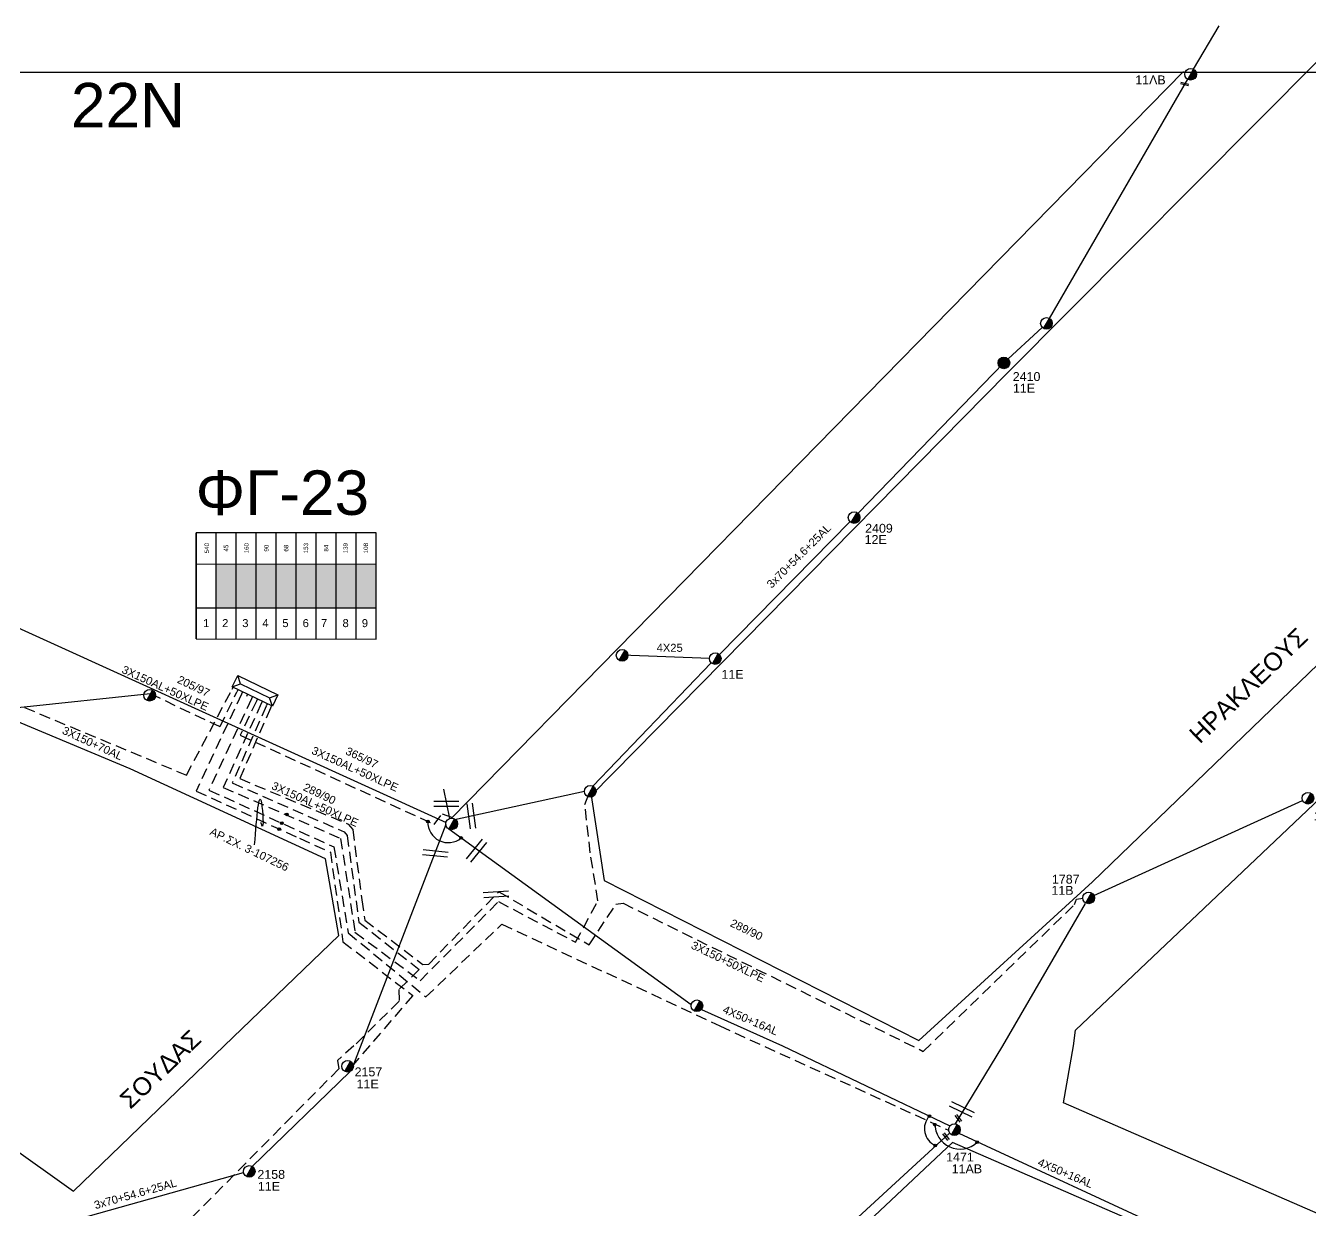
# Model space of a CAD drawing. Header units: millimetres. Extents: x -2238 to -1136, y 747 to 1272.
# Drawn here: x -2006.1 to -1857.8, y 1125.1 to 1261.8 of the extents above; entities that cross this region are included whole.
import ezdxf
from ezdxf.enums import TextEntityAlignment as Align

# ---------------------------------------------------------------- set-up
doc = ezdxf.new("R2010")
doc.units = ezdxf.units.MM
doc.linetypes.add('DASHED', pattern=[19.05, 12.7, -6.35])
for name, color, linetype in [('Ασφαλειοκιβώτια Χ.Τ 9 αναχωρήσεων', 7, 'Continuous'), ('Γέφυρες Εναέριου Δικτύου', 7, 'Continuous'), ('Γυμνά εναέρια ΧΤ και ΦΟΠ (3Φ)   4x50+16AL', 7, 'Continuous'), ('Εναέρια παροχή ΧΤ 4x25', 7, 'SYN_LINE'), ('Επιγραφές - Σχήματα', 7, 'Continuous'), ('Καλώδια ΧΤ   3x150+50AL XLPE', 7, 'DASHED'), ('Καλώδια ΧΤ   3x150AL+50XLPE', 7, 'DASHED'), ('Μηχανική τομή', 7, 'Continuous'), ('Στύλος Ξύλινος', 7, 'Continuous'), ('Στύλος Ξύλινος @ 1', 7, 'Continuous'), ('Στύλος ΦΜ', 7, 'Continuous'), ('Στύλος ΦΜ @ 1', 7, 'Continuous'), ('Συνδέσεις', 7, 'Continuous'), ('Συνεστραμμένα ΧΤ   3x70+54.6+25 AL', 7, 'SYN_LINE'), ('Τομή', 7, 'Continuous'), ('Υποσταθμός πόλεως', 7, 'Continuous'), ('Υπόβαθρο ΔΕΗ', 7, 'Continuous'), ('Υπόγεια καλώδια Δικτύου ΧΤ και Παρ. ΧΤ - 3X150+70 AL', 7, 'DASHED')]:
    doc.layers.add(name, color=color, linetype=linetype)
doc.styles.get("Standard").update_dxf_attribs({"font": 'ARIAL.TTF'})
doc.linetypes.add('SYN_LINE', pattern='A,0.5,-0.0001,["/\\/\\/\\/",Standard,S=0.1,R=0,X=0,Y=-0.05],-0.25', length=0.7501)

# ---------------------------------------------------------------- blocks, each defined once
blk = doc.blocks.new('ΑΣΦΑΛΕΙΟΚΙΒΩΤΙΟ ΥΠΟΣΤΑΘΜΟΥ 9 ΑΝΑΧΩΡΗΣΕΩΝ')
at = {"layer": 'Ασφαλειοκιβώτια Χ.Τ 9 αναχωρήσεων', "ltscale": 40}
for p, q in [((-23.8, 40.36), (24.02, 40.36)), ((-9.72, 40.36), (-9.72, -40.64)), ((9.94, 40.36), (9.94, -40.64)), ((-23.8, 31.36), (24.02, 31.36)), ((-23.8, 22.36), (24.02, 22.36)), ((-23.8, 13.36), (24.02, 13.36)), ((-23.8, 4.36), (24.02, 4.36)), ((-23.8, -4.64), (24.02, -4.64)), ((-23.8, -13.64), (24.02, -13.64)), ((-23.8, -22.64), (24.02, -22.64)), ((-23.8, -31.64), (24.02, -31.64))]:
    blk.add_line(p, q, dxfattribs=at)
at = {"layer": 'Ασφαλειοκιβώτια Χ.Τ 9 αναχωρήσεων'}
blk.add_lwpolyline([(-23.8, -40.64), (24.02, -40.64), (24.02, 40.36), (-23.8, 40.36)], close=True, dxfattribs=at)
for s, p in [('1', (-18.45, 37.24)), ('2', (-18.45, 28.67)), ('3', (-18.45, 19.6)), ('4', (-18.45, 10.58)), ('5', (-18.45, 1.57)), ('6', (-18.45, -7.57)), ('7', (-18.45, -15.81)), ('8', (-18.45, -25.5)), ('9', (-18.45, -34.19))]:
    blk.add_text(s, height=3.6, rotation=270, dxfattribs=at).set_placement(p)
at = {"layer": 'Ασφαλειοκιβώτια Χ.Τ 9 αναχωρήσεων', "ltscale": 40}
for tag, height, p in [('ΟΝΟΜΑ', 5, (-0.16, 44.31)), ('ΚΕΙΜΕΝΟ 1', 2, (17.06, 35.59)), ('ΚΕΙΜΕΝΟ 2', 2, (17.06, 26.88)), ('ΚΕΙΜΕΝΟ 3', 2, (17.06, 17.69)), ('ΚΕΙΜΕΝΟ 4', 2, (17.06, 8.71)), ('ΚΕΙΜΕΝΟ 5', 2, (17.06, -0.13)), ('ΚΕΙΜΕΝΟ 6', 2, (17.06, -9.05)), ('ΚΕΙΜΕΝΟ 7', 2, (17.06, -18.13)), ('ΚΕΙΜΕΝΟ 8', 2, (17.06, -26.85)), ('ΚΕΙΜΕΝΟ 9', 2, (17.06, -35.99)), ('ΣΧ', 2, (-0.1, -42.64))]:
    blk.add_attdef(tag, text='', height=height, dxfattribs=at).set_placement(p, align=Align.MIDDLE_CENTER)
blk = doc.blocks.new('ΥΠΑΡΧΩΝ ΤΣΙΜΕΝΤΕΝΙΟΣ ΣΤΥΛΟΣ')
at = {"layer": 'Στύλος ΦΜ'}
blk.add_hatch(color=256, dxfattribs=at).paths.add_polyline_path([(-1.29, -2.28, 0.574793), (2.62, 0, 0.268822), (1.3, 2.27)])
blk.add_line((-1.29, -2.28), (1.3, 2.27), dxfattribs=at)
blk.add_circle((0, 0), 2.62, dxfattribs=at)
at = {"layer": 'Στύλος ΦΜ', "flags": 4}
for tag, p in [('ΑΡΙΘΜΟΣ', (-4.68, 8.05)), ('ΤΥΠΟΣ', (-4.91, 3.03))]:
    blk.add_attdef(tag, p, '', height=4, dxfattribs=at)
blk = doc.blocks.new('ΤΟΜΗ')
at = {"layer": 'Τομή', "ltscale": 40}
for p, q in [((-5.68, 0), (5.68, 0)), ((5.68, -2.33), (-5.68, -2.33))]:
    blk.add_line(p, q, dxfattribs=at)
blk = doc.blocks.new('ΥΠΑΡΧΩΝ ΞΥΛΙΝΟΣ ΣΤΥΛΟΣ')
at = {"layer": 'Στύλος Ξύλινος'}
h = blk.add_hatch(color=256, dxfattribs=at)
h.paths.add_polyline_path([(-2.62, 0, 0.270008), (-1.29, -2.28), (1.3, 2.27, 0.576266)])
h.paths.add_polyline_path([(-1.29, -2.28, 0.574793), (2.62, 0, 0.268822), (1.3, 2.27)])
blk.add_line((-1.29, -2.28), (1.3, 2.27), dxfattribs=at)
blk.add_circle((0, 0), 2.62, dxfattribs=at)
at = {"layer": 'Στύλος Ξύλινος', "flags": 4}
for tag, p in [('ΑΡΙΘΜΟΣ', (-4.91, 8.6)), ('ΤΥΠΟΣ', (-4.85, 3.39))]:
    blk.add_attdef(tag, p, '', height=4, dxfattribs=at)
blk = doc.blocks.new('ΜΗΧΑΝΙΚΗ ΤΟΜΗ')
at = {"layer": 'Μηχανική τομή', "ltscale": 40}
for p, q in [((-1.89, 0.78), (1.89, 0.78)), ((1.89, 0), (-1.89, 0))]:
    blk.add_line(p, q, dxfattribs=at)
blk = doc.blocks.new('ΥΠΟΣΤΑΘΜΟΣ ΠΟΛΕΩΣ 9 ΑΝΑΧΩΡΗΣΕΩΝ')
at = {"layer": 'Υποσταθμός πόλεως', "ltscale": 40}
for p, q in [((-9.63, -2.82), (-9.63, -4)), ((-7.12, -2.82), (-7.12, -4)), ((-4.84, -2.82), (-4.84, -4)), ((-2.36, -2.82), (-2.36, -4)), ((0.09, -2.82), (0.09, -4)), ((2.55, -2.82), (2.55, -4)), ((5.02, -2.82), (5.02, -4)), ((7.48, -2.82), (7.48, -4)), ((9.61, -2.82), (9.61, -4))]:
    blk.add_line(p, q, dxfattribs=at)
blk.add_lwpolyline([(-10.02, 2.82), (10.02, 2.82), (10.02, -2.82), (-10.02, -2.82)], close=True, dxfattribs=at)
for points in [[(-7.21, 0), (-10.02, 2.82)], [(-10.02, -2.82), (-7.21, 0)], [(-7.21, 0), (7.21, 0)], [(7.21, 0), (10.02, 2.82)], [(10.02, -2.82), (7.21, 0)]]:
    blk.add_lwpolyline(points, dxfattribs=at)
at = {"layer": 'Υποσταθμός πόλεως', "linetype": 'SYN_LINE', "ltscale": 40, "flags": 1}
for tag, p in [('ΜΕΤΑΣΧΗΜΑΤΙΣΜΟΣ', (10.79, 1.71)), ('ΙΣΧΥΣ', (10.77, -1.08)), ('ΑΡΙΘΜΟΣ', (10.89, -3.8))]:
    blk.add_attdef(tag, p, '', height=1.8, dxfattribs=at)
blk = doc.blocks.new('_ΣΥΝΔΕΣΗ')
at = {"layer": 'Συνδέσεις', "linetype": 'SYN_LINE', "ltscale": 40}
blk.add_hatch(color=256, dxfattribs=at).paths.add_polyline_path([(0.5, -0.01, 1), (-0.5, -0.01, 1)])
at = {"layer": 'Συνδέσεις'}
blk.add_circle((0, -0.01), 0.5, dxfattribs=at)

msp = doc.modelspace()

# ---------------------------------------------------------------- hatches: boundary and pattern name
at = {"layer": 'Ασφαλειοκιβώτια Χ.Τ 9 αναχωρήσεων', "ltscale": 0.1}
for color, points in [(30, [(-1981.84, 1199.66), (-1984.15, 1199.66), (-1984.15, 1194.62), (-1981.84, 1194.62)]), (5, [(-1979.53, 1199.66), (-1981.84, 1199.66), (-1981.84, 1194.62), (-1979.53, 1194.62)]), (27, [(-1977.22, 1199.66), (-1979.53, 1199.66), (-1979.53, 1194.62), (-1977.22, 1194.62)]), (1, [(-1974.91, 1199.66), (-1977.22, 1199.66), (-1977.22, 1194.62), (-1974.91, 1194.62)]), (2, [(-1972.6, 1199.66), (-1974.91, 1199.66), (-1974.91, 1194.62), (-1972.6, 1194.62)]), (173, [(-1970.29, 1199.66), (-1972.6, 1199.66), (-1972.6, 1194.62), (-1970.29, 1194.62)]), (87, [(-1967.98, 1199.66), (-1970.29, 1199.66), (-1970.29, 1194.62), (-1967.99, 1194.62)]), (6, [(-1965.68, 1199.66), (-1967.98, 1199.66), (-1967.99, 1194.62), (-1965.68, 1194.62)])]:
    msp.add_hatch(color=color, dxfattribs=at).paths.add_polyline_path(points)

# ---------------------------------------------------------------- linework, layer by layer
at = {"layer": 'Γέφυρες Εναέριου Δικτύου', "ltscale": 0.1}
for points in [[(-1901.82, 1135.93, 0.516235), (-1901.13, 1132.55, 0.8069)], [(-1901.18, 1135.11, 0.666377), (-1896.29, 1132.92, -1.984142)]]:
    msp.add_lwpolyline(points, format="xyb", dxfattribs=at)
msp.add_arc((-1957.35, 1169.86), 2.36, 178.0038, 309.4699, dxfattribs=at)
at = {"layer": 'Γυμνά εναέρια ΧΤ και ΦΟΠ (3Φ)   4x50+16AL', "color": 6, "ltscale": 0.1}
for points in [[(-1882.83, 1161.4), (-1858.73, 1172.35)], [(-1898.82, 1135.03), (-1893.35, 1144.03), (-1883.81, 1160.48)]]:
    msp.add_lwpolyline(points, dxfattribs=at)
at = {"layer": 'Γυμνά εναέρια ΧΤ και ΦΟΠ (3Φ)   4x50+16AL', "color": 27, "ltscale": 0.1}
msp.add_lwpolyline([(-1957.63, 1169.6), (-1968.29, 1141.89)], dxfattribs=at)
at = {"layer": 'Γυμνά εναέρια ΧΤ και ΦΟΠ (3Φ)   4x50+16AL', "color": 30, "ltscale": 0.1}
for points in [[(-1957.29, 1169.08), (-1929.3, 1148.81)], [(-1928.13, 1148.23), (-1918.76, 1144.03), (-1899.44, 1134.8)], [(-1927.3, 1108.4), (-1899.48, 1133.98)]]:
    msp.add_lwpolyline(points, dxfattribs=at)
at = {"layer": 'Γυμνά εναέρια ΧΤ και ΦΟΠ (3Φ)   4x50+16AL', "color": 5, "ltscale": 0.1}
msp.add_lwpolyline([(-1898.4, 1133.96), (-1872.66, 1122.06)], dxfattribs=at)
at = {"layer": 'Εναέρια παροχή ΧΤ 4x25', "color": 1, "linetype": 'Continuous', "ltscale": 0.1}
msp.add_lwpolyline([(-1927.21, 1188.77), (-1937.28, 1189.12)], dxfattribs=at)
at = {"layer": 'Επιγραφές - Σχήματα', "ltscale": 0.1}
msp.add_lwpolyline([(-1243.78, 1256.38), (-2237.36, 1256.38), (-2237.36, 756.99), (-1243.78, 756.99)], close=True, dxfattribs=at)
at = {"layer": 'Επιγραφές - Σχήματα'}
msp.add_lwpolyline([(-1957.89, 1173.68), (-1957.21, 1170.27)], dxfattribs=at)
at = {"layer": 'Επιγραφές - Σχήματα', "ltscale": 20}
msp.add_spline([(-1979.7, 1167.26), (-1978.91, 1172.07), (-1978.86, 1169.5), (-1978.98, 1169.84)], degree=3, dxfattribs=at)
at = {"layer": 'Καλώδια ΧΤ   3x150AL+50XLPE', "color": 2, "linetype": 'DASHED', "ltscale": 0.1}
msp.add_lwpolyline([(-1991.77, 1184.7), (-1983.69, 1180.89), (-1981.74, 1184.89)], dxfattribs=at)
at = {"layer": 'Καλώδια ΧΤ   3x150AL+50XLPE', "color": 173, "linetype": 'DASHED', "ltscale": 0.1}
msp.add_lwpolyline([(-1978.36, 1183.27), (-1982.28, 1174.39), (-1969.37, 1168.74), (-1969.02, 1168.33), (-1967.66, 1158.33), (-1960.7, 1152.84), (-1963.06, 1150.55), (-1963.03, 1149.19), (-1968.24, 1144.03), (-1970.14, 1142.37), (-1969.99, 1141.39), (-1997.92, 1113.1)], dxfattribs=at)
at = {"layer": 'Καλώδια ΧΤ   3x150AL+50XLPE', "color": 27, "linetype": 'DASHED', "ltscale": 0.1}
msp.add_lwpolyline([(-1981.21, 1184.64), (-1986.45, 1173.46), (-1974.52, 1168), (-1970.96, 1166.42), (-1969.51, 1156.05), (-1961.45, 1149.86), (-1968.32, 1141.87)], dxfattribs=at)
at = {"layer": 'Καλώδια ΧΤ   3x150AL+50XLPE', "color": 5, "linetype": 'DASHED', "ltscale": 0.1}
msp.add_lwpolyline([(-1980.07, 1184.09), (-1984.97, 1173.56), (-1970.55, 1167), (-1968.91, 1157.1), (-1959.93, 1149.69), (-1951.17, 1158.1), (-1926, 1146.34), (-1899.59, 1134.3)], dxfattribs=at)
at = {"layer": 'Καλώδια ΧΤ   3x150AL+50XLPE', "color": 1, "linetype": 'DASHED', "ltscale": 0.1}
msp.add_lwpolyline([(-1978.93, 1183.55), (-1983.33, 1173.88), (-1969.78, 1167.99), (-1968.12, 1157.17), (-1960.6, 1151.57), (-1951.54, 1160.7), (-1942.66, 1156), (-1940.07, 1160.8), (-1940.96, 1166.32), (-1941.58, 1171.9), (-1941.11, 1173.17)], dxfattribs=at)
at = {"layer": 'Καλώδια ΧΤ   3x150AL+50XLPE', "color": 30, "linetype": 'DASHED', "ltscale": 0.1}
msp.add_lwpolyline([(-1979.5, 1183.82), (-1981.37, 1179.91), (-1958.99, 1169.61), (-1958.07, 1170.83), (-1956.88, 1170.42)], dxfattribs=at)
at = {"layer": 'Καλώδια ΧΤ   3x150AL+50XLPE', "color": 6, "linetype": 'DASHED', "ltscale": 0.1}
msp.add_lwpolyline([(-1977.87, 1183.04), (-1981.42, 1174.89), (-1968.9, 1169.64), (-1968.38, 1169.01), (-1967.33, 1160.89), (-1966.98, 1158.55), (-1960.28, 1153.44), (-1959.61, 1153.49), (-1951.51, 1161.84), (-1941.1, 1155.7), (-1937.99, 1160.39), (-1937.17, 1160.5), (-1902.52, 1143.41), (-1885.07, 1160.36), (-1884.83, 1160.98), (-1884.11, 1161.11)], dxfattribs=at)
at = {"layer": 'Συνεστραμμένα ΧΤ   3x70+54.6+25 AL', "color": 1, "linetype": 'Continuous', "ltscale": 0.1}
msp.add_lwpolyline([(-1871.32, 1256.76), (-1868.37, 1261.79)], dxfattribs=at)
at = {"layer": 'Συνεστραμμένα ΧΤ   3x70+54.6+25 AL', "color": 1, "linetype": 'SYN_LINE', "ltscale": 10}
for points in [[(-1887.96, 1228.01), (-1871.99, 1255.6)], [(-1910.04, 1205.51), (-1893.22, 1222.87), (-1888.79, 1226.97)], [(-1926.06, 1189.22), (-1910.97, 1204.55)], [(-1940.68, 1174.03), (-1927, 1188.26)], [(-1956.62, 1170.17), (-1941.63, 1173.44)]]:
    msp.add_lwpolyline(points, dxfattribs=at)
at = {"layer": 'Συνεστραμμένα ΧΤ   3x70+54.6+25 AL', "color": 2, "linetype": 'SYN_LINE', "ltscale": 10}
msp.add_lwpolyline([(-2007.04, 1183.09), (-1991.77, 1184.7)], dxfattribs=at)
at = {"layer": 'Συνεστραμμένα ΧΤ   3x70+54.6+25 AL', "color": 27, "linetype": 'SYN_LINE', "ltscale": 10}
for points in [[(-1979.98, 1130.14), (-1968.71, 1141.06)], [(-2006.03, 1122.4), (-1980.98, 1129.44)]]:
    msp.add_lwpolyline(points, dxfattribs=at)
at = {"layer": 'Υπόβαθρο ΔΕΗ', "ltscale": 0.1}
for points in [[(-2019.13, 1259.09), (-2022.06, 1199.16), (-1957.61, 1169.82)], [(-1856.77, 1257.91), (-1892.85, 1221.67), (-1940.86, 1172.96), (-1939.36, 1163.13), (-1903.02, 1144.65), (-1883, 1162.98), (-1784.14, 1258.32)], [(-1956.96, 1170.34), (-1872.49, 1256.49)], [(-1899.13, 1132.9), (-1958.44, 1077.14), (-1931.39, 1043.87), (-1864.45, 1110.62), (-1866.11, 1118.51), (-1899.13, 1132.9)]]:
    msp.add_lwpolyline(points, dxfattribs=at)
for points in [[(-1829.77, 1143.96), (-1851.54, 1122.33), (-1851.54, 1122.33), (-1886.34, 1137.48), (-1885.2, 1144.03), (-1884.96, 1145.84), (-1775.75, 1249.37), (-1754.77, 1242.45), (-1743.31, 1229.73)], [(-1983.21, 1144.03), (-1970, 1156.77), (-1971.52, 1165.65), (-1994.07, 1176.02), (-2024.23, 1188.63), (-2038.62, 1154.51), (-2024.16, 1144.03), (-2000.59, 1127.28)]]:
    msp.add_lwpolyline(points, close=True, dxfattribs=at)
at = {"layer": 'Υπόγεια καλώδια Δικτύου ΧΤ και Παρ. ΧΤ - 3X150+70 AL', "color": 87, "linetype": 'DASHED', "ltscale": 0.1}
msp.add_lwpolyline([(-2024.31, 1190.13), (-2023.86, 1190.45), (-1987.57, 1175.29), (-1982.32, 1185.17)], dxfattribs=at)

# ---------------------------------------------------------------- block references
at = {"layer": 'Ασφαλειοκιβώτια Χ.Τ 9 αναχωρήσεων', "ltscale": 0.1}
ref = msp.add_blockref('ΑΣΦΑΛΕΙΟΚΙΒΩΤΙΟ ΥΠΟΣΤΑΘΜΟΥ 9 ΑΝΑΧΩΡΗΣΕΩΝ', (-1976.1, 1197.11), dxfattribs=dict(at, xscale=0.2565857821764941, yscale=0.2565857821764941, zscale=0.2565857821764941, rotation=89.99427180226645))
ref.add_attrib('ΚΕΙΜΕΝΟ 2', '45', dxfattribs={"ltscale": 40, "height": 0.513, "rotation": 89.9943}).set_placement((-1983, 1201.49), align=Align.MIDDLE_CENTER)
ref.add_attrib('ΚΕΙΜΕΝΟ 1', '540', dxfattribs={"ltscale": 40, "height": 0.513, "rotation": 89.9943}).set_placement((-1985.23, 1201.49), align=Align.MIDDLE_CENTER)
ref.add_attrib('ΚΕΙΜΕΝΟ 3', '160', dxfattribs={"ltscale": 40, "height": 0.513, "rotation": 89.9943}).set_placement((-1980.64, 1201.49), align=Align.MIDDLE_CENTER)
ref.add_attrib('ΚΕΙΜΕΝΟ 4', '90', dxfattribs={"ltscale": 40, "height": 0.513, "rotation": 89.9943}).set_placement((-1978.34, 1201.49), align=Align.MIDDLE_CENTER)
ref.add_attrib('ΚΕΙΜΕΝΟ 5', '68', dxfattribs={"ltscale": 40, "height": 0.513, "rotation": 89.9943}).set_placement((-1976.07, 1201.49), align=Align.MIDDLE_CENTER)
ref.add_attrib('ΚΕΙΜΕΝΟ 6', '153', dxfattribs={"ltscale": 40, "height": 0.513, "rotation": 89.9943}).set_placement((-1973.78, 1201.49), align=Align.MIDDLE_CENTER)
ref.add_attrib('ΚΕΙΜΕΝΟ 7', '84', dxfattribs={"ltscale": 40, "height": 0.513, "rotation": 89.9943}).set_placement((-1971.45, 1201.49), align=Align.MIDDLE_CENTER)
ref.add_attrib('ΚΕΙΜΕΝΟ 8', '139', dxfattribs={"ltscale": 40, "height": 0.513, "rotation": 89.9943}).set_placement((-1969.21, 1201.49), align=Align.MIDDLE_CENTER)
ref.add_attrib('ΚΕΙΜΕΝΟ 9', '108', dxfattribs={"ltscale": 40, "height": 0.513, "rotation": 89.9943}).set_placement((-1966.87, 1201.49), align=Align.MIDDLE_CENTER)
at = {"layer": 'Μηχανική τομή', "ltscale": 0.1}
for p, xscale, yscale, zscale, rotation in [((-1872.37, 1254.96), 0.2565857821765264, 0.2565857821765264, 0.2565857821765264, 345.0784351738093), ((-1898.39, 1135.73), 0.2565857821765261, 0.2565857821765261, 0.2565857821765261, 126.3223586532413), ((-1899.82, 1133.62), 0.2565857821765261, 0.2565857821765261, 0.2565857821765261, 126.3223586532413)]:
    msp.add_blockref('ΜΗΧΑΝΙΚΗ ΤΟΜΗ', p, dxfattribs=dict(at, xscale=xscale, yscale=yscale, zscale=zscale, rotation=rotation))
at = {"layer": 'Στύλος Ξύλινος @ 1', "ltscale": 0.1}
ref = msp.add_blockref('ΥΠΑΡΧΩΝ ΞΥΛΙΝΟΣ ΣΤΥΛΟΣ', (-1893.22, 1222.87), dxfattribs=dict(at, xscale=0.2565857821764941, yscale=0.2565857821764941, zscale=0.2565857821764941))
ref.add_attrib('ΤΥΠΟΣ', '11E', (-1892.17, 1219.44), dxfattribs={"layer": 'Στύλος Ξύλινος', "height": 1.026, "flags": 4})
ref.add_attrib('ΑΡΙΘΜΟΣ', '2410', (-1892.19, 1220.78), dxfattribs={"layer": 'Στύλος Ξύλινος', "height": 1.026, "flags": 4})
at = {"layer": 'Στύλος ΦΜ @ 1', "ltscale": 0.1}
ref = msp.add_blockref('ΥΠΑΡΧΩΝ ΤΣΙΜΕΝΤΕΝΙΟΣ ΣΤΥΛΟΣ', (-1871.66, 1256.18), dxfattribs=dict(at, xscale=0.2565857821764941, yscale=0.2565857821764941, zscale=0.2565857821764941))
ref.add_attrib('ΤΥΠΟΣ', '11ΛB', (-1878.05, 1255.02), dxfattribs={"layer": 'Στύλος ΦΜ', "height": 1.026, "flags": 4})
at = {"layer": 'Στύλος ΦΜ @ 1', "ltscale": 0.1, "xscale": 0.2565857821764941, "yscale": 0.2565857821764941, "zscale": 0.2565857821764941}
for p in [(-1888.3, 1227.43), (-1937.28, 1189.12), (-1991.82, 1184.51), (-1940.96, 1173.42), (-1956.96, 1169.66), (-1928.65, 1148.67)]:
    msp.add_blockref('ΥΠΑΡΧΩΝ ΤΣΙΜΕΝΤΕΝΙΟΣ ΣΤΥΛΟΣ', p, dxfattribs=at)
at = {"layer": 'Στύλος ΦΜ @ 1', "ltscale": 0.1}
ref = msp.add_blockref('ΥΠΑΡΧΩΝ ΤΣΙΜΕΝΤΕΝΙΟΣ ΣΤΥΛΟΣ', (-1910.5, 1205.02), dxfattribs=dict(at, xscale=0.2565857821764941, yscale=0.2565857821764941, zscale=0.2565857821764941))
ref.add_attrib('ΤΥΠΟΣ', '12E', (-1909.29, 1201.98), dxfattribs={"layer": 'Στύλος ΦΜ', "height": 1.026, "flags": 4})
ref.add_attrib('ΑΡΙΘΜΟΣ', '2409', (-1909.23, 1203.27), dxfattribs={"layer": 'Στύλος ΦΜ', "height": 1.026, "flags": 4})
ref = msp.add_blockref('ΥΠΑΡΧΩΝ ΤΣΙΜΕΝΤΕΝΙΟΣ ΣΤΥΛΟΣ', (-1926.53, 1188.74), dxfattribs=dict(at, xscale=0.2565857821764941, yscale=0.2565857821764941, zscale=0.2565857821764941))
ref.add_attrib('ΤΥΠΟΣ', '11E', (-1925.81, 1186.41), dxfattribs={"layer": 'Στύλος ΦΜ', "height": 1.026, "flags": 4})
ref = msp.add_blockref('ΥΠΑΡΧΩΝ ΤΣΙΜΕΝΤΕΝΙΟΣ ΣΤΥΛΟΣ', (-1858.12, 1172.63), dxfattribs=dict(at, xscale=0.2565857821764941, yscale=0.2565857821764941, zscale=0.2565857821764941))
ref.add_attrib('ΤΥΠΟΣ', '1672', (-1857.45, 1170.07), dxfattribs={"layer": 'Στύλος ΦΜ', "height": 1.026, "flags": 4})
ref = msp.add_blockref('ΥΠΑΡΧΩΝ ΤΣΙΜΕΝΤΕΝΙΟΣ ΣΤΥΛΟΣ', (-1883.43, 1161.12), dxfattribs=dict(at, xscale=0.2565857821764941, yscale=0.2565857821764941, zscale=0.2565857821764941))
ref.add_attrib('ΤΥΠΟΣ', '11B', (-1887.73, 1161.48), dxfattribs={"layer": 'Στύλος ΦΜ', "height": 1.026, "flags": 4})
ref.add_attrib('ΑΡΙΘΜΟΣ', '1787', (-1887.67, 1162.77), dxfattribs={"layer": 'Στύλος ΦΜ', "height": 1.026, "flags": 4})
ref = msp.add_blockref('ΥΠΑΡΧΩΝ ΤΣΙΜΕΝΤΕΝΙΟΣ ΣΤΥΛΟΣ', (-1968.97, 1141.69), dxfattribs=dict(at, xscale=0.2565857821764941, yscale=0.2565857821764941, zscale=0.2565857821764941))
ref.add_attrib('ΤΥΠΟΣ', '2157', (-1968.16, 1140.53), dxfattribs={"layer": 'Στύλος ΦΜ', "height": 1.026, "flags": 4})
ref.add_attrib('ΑΡΙΘΜΟΣ', '11E', (-1967.93, 1139.13), dxfattribs={"layer": 'Στύλος ΦΜ', "height": 1.026, "flags": 4})
ref = msp.add_blockref('ΥΠΑΡΧΩΝ ΤΣΙΜΕΝΤΕΝΙΟΣ ΣΤΥΛΟΣ', (-1898.93, 1134.37), dxfattribs=dict(at, xscale=0.2565857821764941, yscale=0.2565857821764941, zscale=0.2565857821764941))
ref.add_attrib('ΤΥΠΟΣ', '11ΑΒ', (-1899.24, 1129.34), dxfattribs={"layer": 'Στύλος ΦΜ', "height": 1.026, "flags": 4})
ref.add_attrib('ΑΡΙΘΜΟΣ', '1471', (-1899.88, 1130.7), dxfattribs={"layer": 'Στύλος ΦΜ', "height": 1.026, "flags": 4})
ref = msp.add_blockref('ΥΠΑΡΧΩΝ ΤΣΙΜΕΝΤΕΝΙΟΣ ΣΤΥΛΟΣ', (-1980.32, 1129.56), dxfattribs=dict(at, xscale=0.2565857821764941, yscale=0.2565857821764941, zscale=0.2565857821764941))
ref.add_attrib('ΤΥΠΟΣ', '2158', (-1979.38, 1128.7), dxfattribs={"layer": 'Στύλος ΦΜ', "height": 1.026, "flags": 4})
ref.add_attrib('ΑΡΙΘΜΟΣ', '11E', (-1979.32, 1127.32), dxfattribs={"layer": 'Στύλος ΦΜ', "height": 1.026, "flags": 4})
at = {"layer": 'Συνδέσεις', "xscale": 0.3079029386117929, "yscale": 0.3079029386117929, "zscale": 0.3548076403074907}
for p in [(-1975.98, 1170.77), (-1959.71, 1169.95), (-1976.86, 1169.07), (-1976.56, 1169.74), (-1955.85, 1168.04), (-1901.82, 1135.93), (-1901.18, 1134.95), (-1896.29, 1132.93), (-1901.13, 1132.55)]:
    msp.add_blockref('_ΣΥΝΔΕΣΗ', p, dxfattribs=at)
at = {"layer": 'Τομή', "ltscale": 0.1, "xscale": 0.2565857821764941, "yscale": 0.2565857821764941, "zscale": 0.2565857821764941}
msp.add_blockref('ΤΟΜΗ', (-1957.57, 1172.28), dxfattribs=at)
at = {"layer": 'Τομή', "ltscale": 0.1}
for p, xscale, yscale, zscale, rotation in [((-1954.98, 1170.53), 0.25658578217649, 0.25658578217649, 0.25658578217649, 97.6167806702873), ((-1954.31, 1166.77), 0.2565857821765035, 0.2565857821765035, 0.2565857821765035, 50.74489764729869), ((-1958.81, 1166.55), 0.2565857821764408, 0.2565857821764408, 0.2565857821764408, 354.1169518447015), ((-1951.85, 1161.83), 0.2565857821764926, 0.2565857821764926, 0.2565857821764926, 3.868920033260355), ((-1897.94, 1136.99), 0.2565857821765345, 0.2565857821765345, 0.2565857821765345, 333.8074702217162)]:
    msp.add_blockref('ΤΟΜΗ', p, dxfattribs=dict(at, xscale=xscale, yscale=yscale, zscale=zscale, rotation=rotation))
at = {"layer": 'Υποσταθμός πόλεως', "xscale": 0.2565857821764898, "yscale": 0.2565857821764898, "zscale": 0.2565857821764898, "rotation": 334.4263631935144}
msp.add_blockref('ΥΠΟΣΤΑΘΜΟΣ ΠΟΛΕΩΣ 9 ΑΝΑΧΩΡΗΣΕΩΝ', (-1979.65, 1185.03), dxfattribs=at)

# ---------------------------------------------------------------- texts
at = {"layer": 'Γυμνά εναέρια ΧΤ και ΦΟΠ (3Φ)   4x50+16AL', "color": 7, "ltscale": 0.1, "char_height": 0.924, "width": 86.4036, "attachment_point": 1, "rotation": 336.8189}
for insert in [(-1925.39, 1148.75), (-1889.04, 1131.12)]:
    msp.add_mtext('4X50+16AL', dxfattribs=dict(at, insert=insert))
at = {"layer": 'Εναέρια παροχή ΧΤ 4x25', "color": 7, "linetype": 'DASHED', "ltscale": 0.1, "insert": (-1933.3, 1190.45), "char_height": 0.924, "width": 86.4036, "attachment_point": 1}
msp.add_mtext('4X25', dxfattribs=at)
at = {"layer": 'Επιγραφές - Σχήματα', "ltscale": 0.1, "insert": (-2000.9, 1255.18), "char_height": 5.132, "width": 9.8992, "attachment_point": 1}
msp.add_mtext('22N', dxfattribs=at)
at = {"layer": 'Επιγραφές - Σχήματα', "insert": (-1986.52, 1210.46), "char_height": 5.132, "width": 27.8347, "attachment_point": 1}
msp.add_mtext('ΦΓ-23', dxfattribs=at)
at = {"layer": 'Επιγραφές - Σχήματα', "ltscale": 0.1, "char_height": 2.053, "attachment_point": 5}
for s, insert, rotation in [('ΗΡΑΚΛΕΟΥΣ', (-1864.99, 1185.63), 44.0255), ('ΣΟΥΔΑΣ', (-1990.58, 1141.36), 43.6188)]:
    msp.add_mtext(s, dxfattribs=dict(at, insert=insert, rotation=rotation))
at = {"layer": 'Επιγραφές - Σχήματα', "color": 7, "ltscale": 0.1, "attachment_point": 1, "rotation": 334.3063}
for s, insert, char_height, width in [('205/97', (-1988.32, 1186.83), 0.924, 86.4036), ('365/97', (-1968.9, 1178.58), 0.924, 86.4036), ('289/90', (-1973.78, 1174.42), 0.924, 86.4036), ('ΑΡ.ΣΧ. 3-107256', (-1984.57, 1169.29), 0.9237, 11.0238), ('289/90', (-1924.5, 1158.73), 0.924, 86.4036)]:
    msp.add_mtext(s, dxfattribs=dict(at, insert=insert, char_height=char_height, width=width))
at = {"layer": 'Καλώδια ΧΤ   3x150+50AL XLPE', "color": 7, "linetype": 'DASHED', "ltscale": 0.1, "insert": (-1929.01, 1156.17), "char_height": 0.9237, "width": 86.4036, "attachment_point": 1, "rotation": 334.3063}
msp.add_mtext('3X150+50XLPE', dxfattribs=at)
at = {"layer": 'Καλώδια ΧΤ   3x150AL+50XLPE', "color": 7, "linetype": 'DASHED', "ltscale": 0.1, "char_height": 0.9237, "width": 14.291, "attachment_point": 5, "rotation": 335.6771}
for insert in [(-1990.02, 1185.33), (-1968.11, 1175.99), (-1972.73, 1171.93)]:
    msp.add_mtext('3X150AL+50XLPE', dxfattribs=dict(at, insert=insert))
at = {"layer": 'Συνεστραμμένα ΧΤ   3x70+54.6+25 AL', "color": 7, "linetype": 'DASHED', "ltscale": 0.1, "char_height": 0.9237, "width": 86.4036, "attachment_point": 1}
for insert, rotation in [((-1920.69, 1197.45), 44.8641), ((-1998.32, 1126.08), 15.6918)]:
    msp.add_mtext('3x70+54.6+25AL', dxfattribs=dict(at, insert=insert, rotation=rotation))
at = {"layer": 'Υπόγεια καλώδια Δικτύου ΧΤ και Παρ. ΧΤ - 3X150+70 AL', "color": 7, "linetype": 'DASHED', "ltscale": 0.1, "insert": (-2001.62, 1180.96), "char_height": 0.924, "width": 86.4036, "attachment_point": 1, "rotation": 335.2432}
msp.add_mtext('3X150+70AL', dxfattribs=at)

doc.saveas('drawing.dxf')
